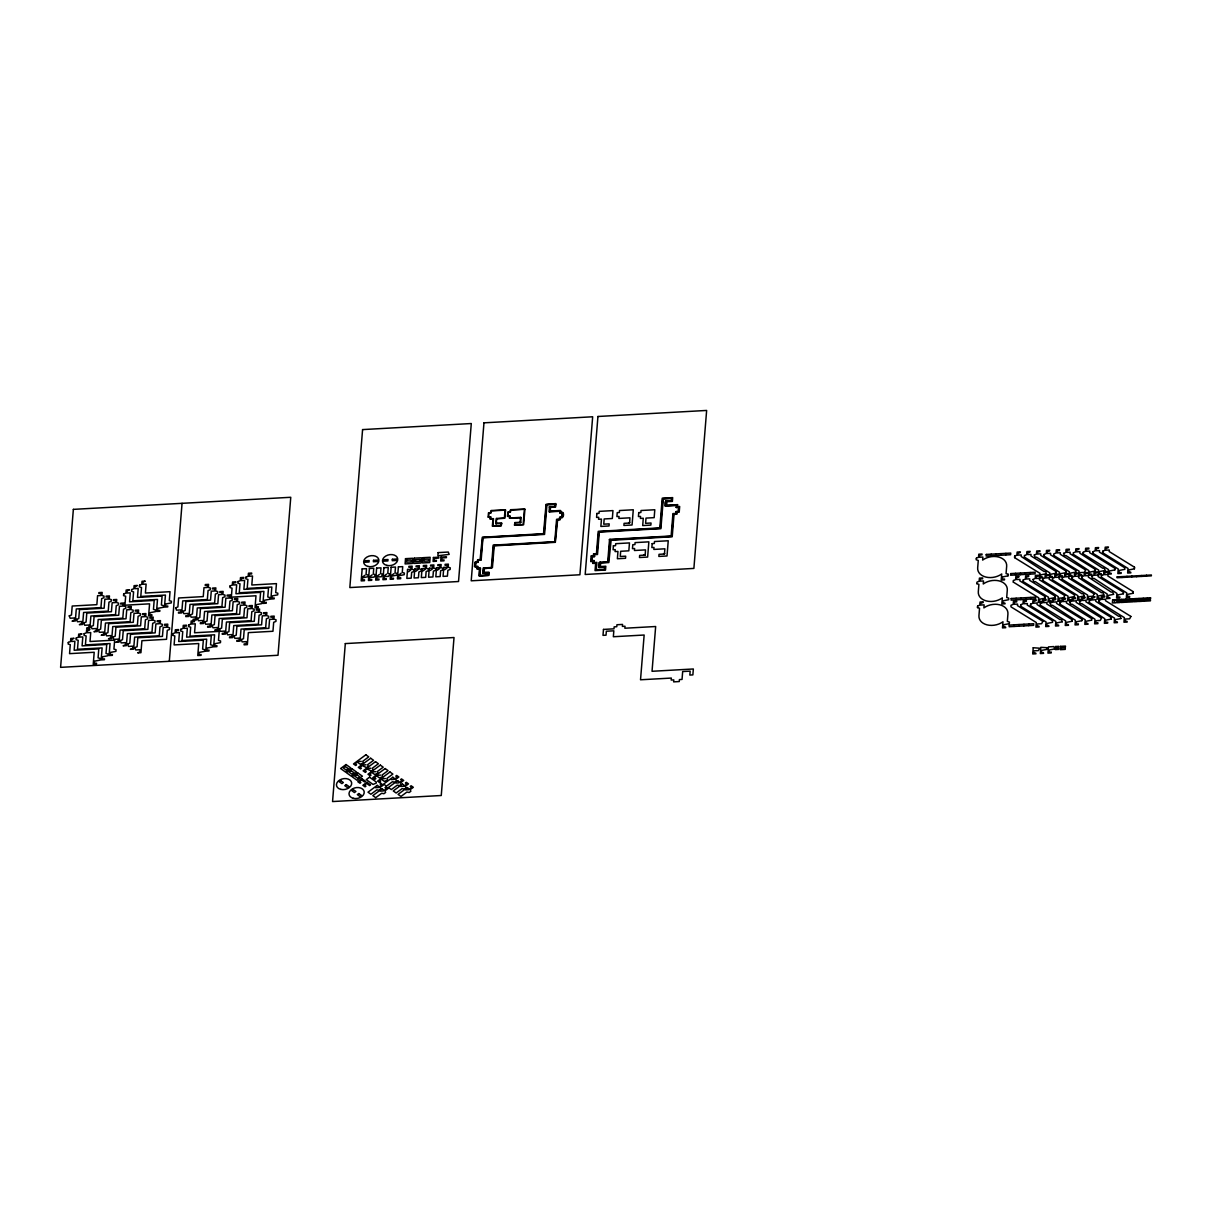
<?xml version="1.0" encoding="UTF-8"?>
<svg xmlns="http://www.w3.org/2000/svg" width="1212" height="1212" viewBox="0 0 1212 1212"><rect width="100%" height="100%" fill="white"/><g stroke="black" fill="none" stroke-linecap="round" stroke-linejoin="round"><path stroke-width="1.5" d="M169.301 661.313L182.058 503.328M475.089 566.458L475.468 562.323L478.119 561.959M477.058 568.307L477.195 566.731M477.573 561.989L477.892 560.111L480.634 559.853L482.74 537.492L544.037 534.053L546.415 504.647L555.581 504.025M479.376 575.473L479.967 568.155M483.209 572.882L483.77 567.943M488.103 516.979L488.481 512.858L491.133 512.479M490.072 518.827L490.209 517.251M490.587 512.509L491.208 510.51L505.51 509.919M492.39 525.993L492.981 518.675M488.784 572.852L488.239 575.336L479.528 575.745M495.814 523.705L496.238 518.494L504.389 518.039L505.025 510.131L491.254 510.903L491.102 512.873L488.966 512.994L488.648 516.948L490.784 516.827L490.618 518.797L493.511 518.645L492.92 525.963L501.086 525.508L501.253 523.402L495.784 523.69L496.738 523.478M496.223 523.402L496.784 518.463M501.798 523.372L501.162 525.887L492.466 526.205M505.571 510.1L504.813 518.236L496.753 518.857M507.464 516.16L507.843 512.04L510.494 511.661M509.434 518.009L509.57 516.433M509.949 511.691L510.57 509.707L524.872 509.101M514.464 525.023L514.933 522.554L520.251 522.327M520.1 522.22L520.493 517.403M524.932 509.282L523.629 524.69L514.524 525.22M549.612 511.843L550.006 507.025L555.202 506.677L555.641 504.222M560.156 517.554L559.838 519.433L557.096 519.69L555.126 541.976L493.693 545.491L491.905 567.564L483.739 568.337M560.535 512.812L560.671 511.237M562.641 513.085L562.307 517.13L559.611 517.585M593.895 556.232L594.062 554.263L596.955 554.096L598.773 531.72L660.358 528.296L662.767 498.587L672.069 498.071L671.827 501.01L666.388 501.313L666.039 505.692L677.084 505.086L676.932 507.055L679.068 506.934L678.675 511.722L676.538 511.843L676.387 513.812L673.478 513.979L671.675 536.355L610.075 539.779L608.272 562.171L600.122 562.626L599.561 567.14M600.076 567.231C597.895 569.17 598.137 561.065 600.394 562.232M666.342 505.934C664.161 507.873 664.403 499.753 666.661 500.935M677.235 507.283L676.326 507.51L676.478 505.525L665.433 506.146M976.296 558.262L976.175 559.732L978.281 560.459L977.675 567.822A14.665 10.363 -11.3 0 0 985.78 577.048A14.665 10.363 -11.3 0 0 1001.718 573.973L1001.218 580.078L1004.475 579.897L1004.551 579.033L1002.369 579.154L1002.551 576.927L1007.945 575.867M976.796 583.639L976.917 582.169L979.16 581.199L979.417 578.109L982.674 577.927L982.599 578.791L980.432 578.912L980.25 581.139L983.508 580.957L983.265 583.972A14.665 10.363 -11.3 0 1 999.203 580.912A14.665 10.363 -11.3 0 1 1007.293 590.123L1006.702 597.486L1008.702 598.137L1008.687 599.682L1003.188 600.834C1001.112 604.53 1005.43 601.728 1005.112 603.803L1001.854 603.985L1002.339 597.88A14.665 10.363 -11.3 0 1 986.401 600.955A14.665 10.363 -11.3 0 1 978.311 591.729L978.902 584.366L976.902 583.714M977.433 607.545L977.554 606.076M991.037 555.793L991.174 554.172M995.931 555.535L996.067 553.899M1000.824 555.263L1000.961 553.626M1005.718 554.99L1005.854 553.354M1008.066 575.791L1008.172 574.306M1014.55 557.611L1014.656 556.126M1009.323 623.589L1009.444 622.12L1007.339 621.392L1007.929 614.029A14.665 10.363 -11.3 0 0 999.839 604.803A14.665 10.363 -11.3 0 0 983.902 607.879L984.144 604.864L980.887 605.046C979.372 601.561 983.326 603.894 983.311 601.834L980.038 602.016L979.796 605.106L977.675 605.985M1013.247 582.048L1013.368 580.578M1015.459 574.958L1015.595 573.321M1014.05 626.452L1014.186 624.816M1015.989 599.864L1016.126 598.228M1020.352 574.685L1020.489 573.049M1020.883 599.592L1021.019 597.955M1024.322 557.065L1024.443 555.581M1018.944 626.18L1019.065 624.544M1020.64 606.227L1020.762 604.758M1023.034 581.502L1023.155 580.033M1025.246 574.412L1025.367 572.776M1025.776 599.319L1025.913 597.683M1023.837 625.907L1023.958 624.271M1030.139 574.14L1030.261 572.503M1030.67 599.046L1030.806 597.41M1034.23 555.035L1035.124 557.293L1036.608 557.217L1059.53 572.261L1059.152 576.867L1062.424 576.685L1062.485 575.821L1060.318 575.942L1060.5 573.715L1065.878 572.655M1028.715 625.634L1028.852 623.998M1030.427 605.682L1030.548 604.212M1032.927 579.487L1033.836 581.745L1035.321 581.654L1058.227 596.698L1057.864 601.303L1061.121 601.122L1061.197 600.258L1059.015 600.379L1059.197 598.152L1063.545 597.91L1064.818 595.531M1043.896 555.975L1044.017 554.49M1040.214 605.136L1040.335 603.667M1042.593 580.412L1042.714 578.942M1046.426 573.655L1045.532 571.397L1044.047 571.473L1021.125 556.444L1021.246 554.929L1017.989 555.111C1016.489 551.611 1020.443 553.945 1020.413 551.884L1017.156 552.066L1016.898 555.172L1014.777 556.05M1042.865 621.347L1041.593 623.725L1037.245 623.968C1035.169 627.664 1039.502 624.862 1039.169 626.937L1035.912 627.119L1036.29 622.513L1010.959 606.848L1010.99 605.303L1013.232 604.333L1013.474 601.243L1016.732 601.061L1016.671 601.925L1014.489 602.046L1014.308 604.273L1017.58 604.091L1017.444 605.606L1042.774 621.271M1045.138 598.092L1045.259 596.622M1053.682 555.429L1053.789 553.96L1056.031 552.99L1056.288 549.9L1059.546 549.718L1059.485 550.581L1057.303 550.702L1057.122 552.93L1060.379 552.748L1060.258 554.263L1085.588 569.928M1050.122 603.121L1051.016 605.379L1052.501 605.288L1075.423 620.332L1075.044 624.938L1078.301 624.756L1078.377 623.892L1076.195 624.013L1076.377 621.786L1081.771 620.726M1052.38 579.866L1052.501 578.397L1054.743 577.427L1054.985 574.337L1058.258 574.155C1058.273 576.185 1054.364 573.943 1055.834 577.366L1059.091 577.185L1058.97 578.715L1081.892 593.744L1083.361 593.668L1084.27 595.925M1047.168 649.268L1047.289 647.784M1056.213 573.109L1056.334 571.64M1052.531 622.271L1052.652 620.802M1054.925 597.561L1055.046 596.077M1054.788 648.844L1053.879 646.587L1048.456 646.89L1047.941 653.132L1051.198 652.95L1051.274 652.086L1049.107 652.207L1049.274 649.98L1054.667 648.92M1063.575 553.414L1064.484 555.672L1065.954 555.581L1088.876 570.625L1088.512 575.23L1091.77 575.049L1091.845 574.185L1089.664 574.306L1089.846 572.079L1095.239 571.019M1059.773 604.046L1059.894 602.576M1062.167 579.321L1062.288 577.851M1065.999 572.564L1066.121 571.094M1062.318 621.726L1061.424 619.483L1059.939 619.559L1037.017 604.515L1037.139 603L1033.881 603.182C1032.366 599.698 1036.321 602.031 1036.305 599.97L1033.048 600.152L1032.791 603.243L1030.67 604.121M1073.241 554.338L1073.362 552.869M1069.681 602.031L1070.575 604.288L1072.059 604.212L1094.981 619.241L1094.618 623.847L1097.875 623.68L1097.936 622.801L1095.769 622.923L1095.951 620.695L1100.299 620.453L1101.572 618.075M1071.938 578.775L1072.059 577.306M1075.786 572.019L1075.908 570.549M1072.105 621.195L1072.226 619.711M1074.483 596.471L1074.605 594.986M1083.028 553.793L1083.149 552.324M1079.468 601.485L1080.362 603.743L1081.846 603.667L1104.768 618.696L1104.39 623.316L1107.647 623.135L1107.723 622.256L1105.556 622.377L1105.738 620.15L1111.116 619.09M1081.725 578.245L1081.846 576.76M1085.679 570.004L1084.407 572.382L1080.059 572.625C1077.983 576.321 1082.316 573.518 1081.983 575.594L1078.725 575.776L1079.104 571.17L1053.773 555.505M1081.892 620.65L1081.998 619.165M1092.815 553.248L1092.921 551.778M1089.133 602.409L1089.24 600.94L1091.482 599.985L1091.739 596.88L1094.997 596.698C1095.012 598.728 1091.133 596.486 1092.573 599.925L1095.83 599.743L1095.709 601.258L1118.631 616.287L1120.115 616.211L1121.009 618.468M1091.633 576.215L1092.527 578.472L1094.012 578.397L1116.934 593.425L1116.555 598.046L1119.827 597.864L1119.888 596.986L1117.722 597.107L1117.903 594.895L1123.282 593.835M1095.345 570.928L1095.466 569.458M1091.664 620.105L1091.785 618.62M1094.163 593.895L1092.891 596.274L1088.543 596.516C1086.467 600.213 1090.8 597.41 1090.467 599.501L1087.209 599.682L1087.588 595.062L1062.257 579.397M1102.587 552.702L1102.708 551.233M1098.905 601.879L1099.026 600.394M1101.299 577.154L1101.42 575.67M1105.132 570.382L1104.223 568.125L1102.753 568.216L1079.831 553.172L1079.953 551.657L1076.695 551.839C1075.18 548.354 1079.134 550.687 1079.119 548.627L1075.847 548.809L1075.605 551.899L1073.468 552.778M1103.829 594.834L1102.935 592.577L1101.45 592.653L1078.528 577.624L1078.65 576.109L1075.392 576.291C1073.893 572.791 1077.847 575.124 1077.816 573.064L1074.559 573.246L1074.302 576.351L1072.181 577.23M1114.919 569.837L1115.025 568.367M1111.237 619.014L1111.359 617.529M1113.616 594.289L1112.722 592.032L1111.237 592.107L1088.315 577.079L1088.437 575.564L1085.179 575.745C1083.695 572.291 1087.618 574.579 1087.603 572.518L1084.346 572.7L1084.089 575.806L1081.968 576.685M1121.979 577.488L1122.054 576.609M1124.691 569.292L1124.812 567.822M1123.403 593.744L1123.524 592.274M1126.872 577.215L1126.948 576.336M1131.766 576.942L1131.841 576.064M1134.477 568.761L1134.599 567.277M1130.917 616.453L1129.645 618.832L1125.297 619.059C1123.221 622.756 1127.539 619.953 1127.221 622.044L1123.963 622.226L1124.327 617.605L1099.011 601.94M1133.19 593.198L1133.296 591.729M1136.659 576.67L1136.72 575.791M1141.553 576.397L1141.613 575.518M1146.446 576.124L1146.507 575.245M495.708 523.311L496.678 523.145M482.694 572.791L483.664 572.625M483.664 573.049L482.755 573.14M519.736 522.251L520.705 522.069M520.705 522.493L521.039 517.372L509.979 517.978L510.146 516.009L508.01 516.13L508.328 512.176L510.464 512.055L510.616 510.085L524.387 509.313L523.16 524.538L515.009 524.993L515.176 522.887L520.615 522.584L519.842 522.63M549.339 506.843L550.309 506.661M550.354 507.025L549.445 507.222M593.562 556.278L594.531 556.111L591.759 556.353L591.38 561.141L593.516 561.02L593.35 562.989L596.259 562.838L595.668 570.155L604.97 569.64L605.197 566.701L599.773 567.004M594.577 556.475L594.607 554.641L597.501 554.49L599.304 532.098L660.904 528.674L663.297 498.98L671.448 498.526L671.281 500.632L665.736 501.056M593.198 560.792L594.168 560.611M594.213 560.989L593.304 561.171M609.394 539.582L610.363 539.401M610.393 539.764L609.5 539.961M599.425 562.413L607.727 561.777L609.545 539.401L671.13 535.977L672.948 513.585L675.841 513.433L676.811 511.449M600.44 562.595L599.592 562.822M599.061 567.064L600.016 566.883M628.634 522.69L629.604 522.508M629.649 522.887L629.937 517.812L618.877 518.433L619.044 516.463L616.908 516.585L617.226 512.631L619.362 512.509L619.514 510.54L633.285 509.767L632.058 524.993L623.907 525.447L624.074 523.342L629.513 523.039L628.74 523.069M666.706 501.298L665.858 501.526M665.327 505.768L666.297 505.586M644.208 554.763L645.178 554.581M645.223 554.96L645.496 549.884L634.452 550.506L634.618 548.536L632.467 548.657L632.785 544.703L634.937 544.582L635.088 542.612L648.859 541.84L647.632 557.065L639.481 557.52L639.648 555.414L645.087 555.111L644.314 555.141M676.22 507.116L677.175 506.949M675.857 511.631L678.144 511.343L678.462 507.389L676.326 507.51M676.826 511.873L675.902 511.979M663.585 553.687L664.555 553.505M664.615 553.854L663.646 554.035M362.585 577.003L364.888 575.291M369.827 576.594L372.129 574.897M377.068 576.185L379.371 574.488M384.325 575.791L386.628 574.094M391.567 575.382L393.87 573.685M398.809 574.988L401.111 573.276M408.459 571.761L410.762 570.064M415.701 571.352L418.004 569.655M422.943 570.958L425.245 569.246M430.199 570.549L432.502 568.852M437.441 570.155L439.744 568.443M444.683 569.746L446.986 568.049M549.642 511.449L560.611 511.04M559.989 512.843L562.58 512.888M490.754 517.221L488.224 517.236M510.116 516.403L507.555 516.403M492.936 519.069L490.178 519.069M520.463 517.797L509.494 518.206M496.39 523.281L501.738 523.175M477.74 566.701L475.18 566.701M479.937 568.549L477.119 568.504M483.376 572.761L488.724 572.655M599.167 567.443L604.591 567.14L604.424 569.246L596.274 569.701L596.865 562.383L593.971 562.55L594.122 560.565L591.986 560.686L592.304 556.747L594.471 556.596L593.668 556.672M976.402 558.171L978.523 557.293L978.781 554.202L982.038 554.02L981.978 554.884L979.796 555.005L979.614 557.232L982.871 557.05L982.629 560.065A14.665 10.363 -11.3 0 1 998.567 557.005A14.665 10.363 -11.3 0 1 1006.672 566.216L1006.066 573.594L1008.081 574.23M1024.564 555.505L1026.685 554.626L1026.943 551.536L1030.2 551.354C1030.215 553.384 1026.291 551.096 1027.776 554.566L1031.033 554.384L1030.912 555.899L1056.228 571.564M1034.351 554.96L1036.472 554.081L1036.714 550.99L1039.987 550.809L1039.911 551.672L1037.745 551.793L1037.563 554.02L1040.82 553.839L1040.699 555.354L1066.015 571.019M1044.123 554.414L1046.259 553.536L1046.501 550.445L1049.759 550.263C1049.789 552.293 1045.88 550.036 1047.335 553.475L1050.607 553.293L1050.486 554.808L1075.802 570.473M1063.697 553.323L1065.818 552.445L1066.075 549.354L1069.332 549.172L1069.257 550.036L1067.09 550.157L1066.908 552.384L1070.166 552.202L1070.044 553.717L1095.36 569.382M1083.255 552.233L1085.391 551.354L1085.634 548.263L1088.891 548.082L1088.831 548.945L1086.649 549.066L1086.467 551.293L1089.739 551.112L1089.618 552.627L1114.934 568.292M1093.042 551.687L1095.163 550.809L1095.421 547.718L1098.678 547.536C1098.708 549.581 1094.769 547.279 1096.254 550.748L1099.511 550.566L1099.39 552.081L1124.706 567.746M1102.829 551.142L1104.95 550.263L1105.208 547.173L1108.465 546.991C1108.465 549.036 1104.586 546.763 1106.041 550.203L1109.298 550.021L1109.177 551.536L1134.493 567.201M1014.641 557.672L1039.972 573.337L1039.593 577.957L1042.85 577.776C1043.184 575.715 1038.881 578.457 1040.926 574.806L1046.32 573.746M1024.428 557.126L1049.743 572.806L1049.38 577.412L1052.637 577.23C1052.955 575.17 1048.683 577.882 1050.713 574.261L1056.106 573.2M1044.002 556.05L1069.317 571.716L1068.939 576.321L1072.196 576.139C1072.499 574.094 1068.257 576.791 1070.272 573.17L1075.665 572.109M1073.347 554.414L1098.663 570.079L1098.284 574.685L1101.556 574.503C1101.859 572.458 1097.602 575.155 1099.632 571.534L1105.011 570.473M1083.134 553.869L1108.45 569.534L1108.071 574.14L1111.328 573.958C1111.646 571.897 1107.359 574.655 1109.404 570.988L1114.798 569.928M1092.906 553.323L1118.221 568.989L1117.858 573.594L1121.115 573.412L1121.191 572.549L1119.009 572.67L1119.191 570.443L1124.584 569.382M1102.693 552.778L1128.008 568.443L1127.645 573.049L1130.902 572.867C1131.22 570.822 1126.933 573.534 1128.978 569.898L1134.371 568.837M1013.49 580.487L1015.611 579.609L1015.853 576.518L1019.125 576.336C1019.125 578.366 1015.247 576.109 1016.701 579.548L1019.959 579.366L1019.837 580.881L1045.153 596.546M1023.261 579.942L1025.397 579.063L1025.64 575.973L1028.897 575.791C1028.912 577.821 1025.034 575.579 1026.473 579.003L1029.745 578.821L1029.624 580.336L1054.94 596.001M1033.048 579.397L1035.169 578.518L1035.427 575.427L1038.684 575.245L1038.608 576.109L1036.442 576.23L1036.26 578.457L1039.517 578.275L1039.396 579.79L1064.712 595.456M1042.835 578.851L1044.956 577.972L1045.214 574.882L1048.471 574.7C1048.486 576.73 1044.577 574.488 1046.047 577.912L1049.304 577.73L1049.183 579.245L1074.499 594.91M1062.394 577.76L1064.53 576.882L1064.772 573.791L1068.03 573.609L1067.969 574.488L1065.787 574.609L1065.606 576.821L1068.878 576.639L1068.742 578.169L1094.072 593.835M1091.739 576.139L1093.875 575.261L1094.118 572.155L1097.39 571.973C1097.405 574.018 1093.482 571.731 1094.966 575.2L1098.223 575.018L1098.102 576.533L1123.418 592.198M1101.526 575.594L1103.662 574.715L1103.905 571.61L1107.162 571.443C1107.162 573.458 1103.299 571.216 1104.738 574.655L1108.01 574.473L1107.874 575.988L1133.205 591.653M1013.353 582.124L1038.669 597.789L1038.29 602.394L1041.562 602.212L1041.623 601.349L1039.457 601.47L1039.638 599.243L1045.017 598.183M1023.14 581.578L1048.456 597.243L1048.077 601.849L1051.334 601.667C1051.637 599.637 1047.395 602.334 1049.41 598.698L1054.804 597.637M1042.699 580.487L1068.014 596.152L1067.651 600.758L1070.908 600.576L1070.984 599.713L1068.802 599.834L1068.984 597.607L1074.377 596.546M1052.486 579.942L1077.801 595.607L1077.423 600.213L1080.695 600.031C1080.983 598.001 1076.756 600.682 1078.771 597.062L1084.149 596.001M1072.044 578.851L1097.36 594.516L1096.996 599.137L1100.254 598.955C1100.572 596.895 1096.284 599.637 1098.33 595.971L1103.723 594.91M1081.831 578.306L1107.147 593.971L1106.783 598.592L1110.041 598.41C1110.343 596.349 1106.071 599.092 1108.116 595.425L1113.495 594.365M1101.39 577.215L1126.721 592.88L1126.342 597.501L1129.599 597.319L1129.675 596.44L1127.493 596.562L1127.675 594.35L1133.068 593.289M1020.883 604.667L1023.004 603.788L1023.261 600.697L1026.519 600.516C1026.519 602.531 1022.64 600.304 1024.095 603.727L1027.352 603.546L1027.231 605.061L1052.546 620.726M1040.441 603.576L1042.578 602.697L1042.82 599.607L1046.092 599.425L1046.017 600.288L1043.835 600.41L1043.668 602.637L1046.926 602.455L1046.804 603.97L1072.12 619.635M1050.228 603.031L1052.364 602.152L1052.607 599.061L1055.864 598.88C1055.879 600.91 1051.986 598.652 1053.44 602.091L1056.712 601.909L1056.576 603.424L1081.907 619.09M1060.015 602.485L1062.136 601.606L1062.394 598.516L1065.651 598.334C1065.651 600.364 1061.773 598.122 1063.227 601.546L1066.484 601.364L1066.363 602.879L1091.679 618.559M1069.802 601.94L1071.923 601.061L1072.166 597.97L1075.438 597.789L1075.362 598.667L1073.196 598.789L1073.014 601L1076.271 600.819L1076.15 602.349L1101.466 618.014M1079.574 601.394L1081.71 600.516L1081.952 597.425L1085.21 597.243C1085.225 599.273 1081.331 597.031 1082.786 600.455L1086.058 600.288L1085.937 601.803L1111.252 617.469M1099.148 600.319L1101.269 599.44L1101.526 596.334L1104.783 596.152L1104.708 597.031L1102.541 597.152L1102.359 599.379L1105.617 599.198L1105.495 600.713L1130.811 616.378M977.539 607.621L979.538 608.272L978.948 615.635A14.665 10.363 -11.3 0 0 987.038 624.862A14.665 10.363 -11.3 0 0 1002.975 621.786L1002.491 627.892L1005.748 627.71C1006.081 625.65 1001.763 628.407 1003.824 624.741L1009.202 623.68M1020.746 606.303L1046.062 621.968L1045.698 626.574L1048.956 626.392C1049.274 624.332 1044.986 627.074 1047.032 623.423L1052.425 622.362M1030.533 605.758L1055.849 621.423L1055.485 626.028L1058.743 625.846C1059.046 623.801 1054.758 626.543 1056.819 622.877L1062.197 621.817M1040.32 605.212L1065.636 620.877L1065.257 625.483L1068.529 625.301C1068.863 623.241 1064.53 626.013 1066.605 622.332L1071.984 621.271M1059.879 604.121L1085.194 619.787L1084.831 624.392L1088.088 624.21C1088.391 622.165 1084.134 624.877 1086.164 621.241L1091.557 620.18M1089.224 602.485L1114.555 618.15L1114.176 622.771L1117.434 622.589C1117.737 620.544 1113.51 623.226 1115.51 619.605L1120.903 618.544M1047.198 647.708L1040.835 647.314L1040.335 653.556L1043.593 653.374C1043.896 651.329 1039.638 654.041 1041.669 650.405L1047.062 649.344M358.176 761.53L361.252 761.363M362.994 764.969L366.069 764.802M367.827 768.408L370.902 768.241M372.645 771.847L375.72 771.68M377.462 775.286L380.538 775.119M382.295 778.725L385.371 778.558M391.097 779.589L394.173 779.407M395.93 783.028L399.006 782.846M375.508 787.679L378.583 787.512M400.748 786.467L403.823 786.285M380.326 791.118L383.401 790.951M405.581 789.891L408.656 789.724M474.543 566.489L476.619 567.155L476.877 568.928L479.361 568.973L479.134 576.064L488.936 575.382L489.027 572.261L483.952 572.337L484.239 568.701L492.42 567.625L494.208 545.855L555.338 542.325L557.611 520.054L560.171 519.706L560.671 517.918C564.474 518.812 564.413 510.6 561.111 512.388L560.429 510.479L550.218 511.025L550.521 507.389L555.626 506.904L555.823 503.601L546.036 504.374L543.521 533.674L482.315 537.264L480.119 559.49L477.679 559.762L477.058 561.626L475.043 562.126L474.543 566.489M73.356 509.373L60.6 667.357L278.002 655.268L290.759 497.284L73.356 509.373M69.251 615.878L70.144 618.211L74.493 617.968L74.311 620.165L72.069 621.15L75.326 620.968L76.295 608.954L100.944 607.591L101.656 598.637L103.899 597.743L104.035 596.107L101.914 595.471L102.172 592.41L98.899 592.592L98.839 593.456L101.005 593.335L100.823 595.531L97.566 595.713L96.854 604.667L72.205 606.03L71.493 614.984L69.251 615.878M68.296 642.421L68.175 644.057L70.281 644.693L69.554 653.647L94.203 652.268L93.233 664.282L96.49 664.1L96.551 663.237L94.384 663.358L94.566 661.161L100.051 660.101L100.187 658.464L98.081 657.828L98.793 648.875L74.159 650.238L74.886 641.299L71.629 641.481L71.796 639.269L74.038 638.3L70.781 638.482L70.538 641.527L68.296 642.421M76.538 619.393L77.432 621.741L81.78 621.498L81.598 623.695L79.356 624.665L82.628 624.483L83.598 612.484L108.232 611.106L108.959 602.152L111.186 601.273L111.322 599.637L109.201 599.001L109.459 595.94L106.186 596.122L106.126 596.986L108.292 596.865L108.126 599.061L104.853 599.243L104.141 608.197L79.492 609.56L78.78 618.514L76.538 619.393M76.235 638.042L76.098 639.678L78.204 640.315L77.492 649.268L102.126 647.905L101.157 659.904L104.414 659.722L104.49 658.873L102.308 658.995L102.49 656.798L107.989 655.722L108.11 654.101L106.005 653.45L106.732 644.496L82.083 645.875L82.81 636.921L79.553 637.103L79.734 634.906L81.977 633.921L78.704 634.103L78.462 637.164L76.235 638.042M83.825 622.923L84.719 625.256L89.067 625.013L88.9 627.225L86.658 628.195L89.915 628.013L90.885 616.014L115.519 614.635L116.246 605.682L118.473 604.803L118.609 603.167L116.504 602.531L116.746 599.47L113.489 599.652L113.413 600.501L115.594 600.379L115.413 602.591L112.155 602.758L111.428 611.712L86.794 613.09L86.067 622.044L83.825 622.923M84.158 633.679L84.022 635.3L86.143 635.952L85.416 644.905L110.05 643.527L109.08 655.54L112.337 655.359L112.413 654.495L110.231 654.616L110.413 652.42L115.913 651.359L116.049 649.723L113.928 649.087L114.655 640.133L90.021 641.496L90.733 632.543L87.476 632.725L87.658 630.528L89.9 629.558L86.643 629.74L86.385 632.785L84.158 633.679M91.127 626.452L92.021 628.786L96.369 628.543L96.187 630.74L93.945 631.725L97.202 631.543L98.172 619.529L122.806 618.165L123.533 609.212L125.775 608.318L125.896 606.697L123.791 606.045L124.033 603L120.776 603.182L120.7 604.03L122.882 603.909L122.7 606.106L119.443 606.288L118.715 615.241L94.081 616.62L93.354 625.574L91.127 626.452M98.414 629.982L99.308 632.316L103.656 632.073L103.474 634.27L101.232 635.24L104.49 635.058L105.459 623.059L130.093 621.68L130.82 612.742L133.062 611.848L133.184 610.212L131.078 609.575L131.32 606.515L128.063 606.697L127.987 607.56L130.169 607.439L129.987 609.636L126.73 609.818L126.003 618.771L101.369 620.135L100.641 629.089L98.414 629.982M105.702 633.497L106.595 635.845L110.943 635.603L110.762 637.8L108.519 638.769L111.777 638.588L112.746 626.589L137.395 625.21L138.107 616.257L140.35 615.378L140.486 613.742L138.365 613.105L138.607 610.045L135.35 610.227L135.289 611.09L137.456 610.969L137.274 613.166L134.017 613.348L133.29 622.301L108.656 623.665L107.929 632.619L105.702 633.497M112.989 637.027L113.883 639.36L118.231 639.118L118.049 641.315L115.807 642.299L119.079 642.118L120.049 630.104L144.683 628.74L145.41 619.787L147.637 618.908L147.773 617.272L145.652 616.62L145.91 613.575L142.637 613.757L142.577 614.605L144.743 614.484L144.576 616.681L141.304 616.863L140.592 625.816L115.943 627.195L115.231 636.148L112.989 637.027M123.685 593.971L123.548 595.607L125.654 596.243L124.942 605.197L149.576 603.834L148.606 615.832L151.864 615.651L151.939 614.802L149.758 614.923L149.94 612.727L155.439 611.651L155.575 610.015L153.454 609.378L154.182 600.425L129.548 601.803L130.26 592.85L127.002 593.032L127.184 590.835L129.426 589.85L126.169 590.032L125.912 593.092L123.685 593.971M120.276 640.557L121.17 642.89L125.518 642.648L125.351 644.845L123.094 645.829L126.366 645.648L127.336 633.634L151.97 632.27L152.697 623.316L154.924 622.423L155.06 620.802L152.954 620.15L153.197 617.105L149.94 617.287L149.864 618.135L152.045 618.014L151.864 620.211L148.606 620.392L147.879 629.346L123.245 630.725L122.518 639.678L120.276 640.557M131.608 589.593L131.472 591.229L133.593 591.88L132.865 600.819L157.499 599.455L156.53 611.454L159.802 611.287L159.863 610.424L157.696 610.545L157.863 608.348L163.362 607.288L163.499 605.652L161.378 605L162.105 596.046L137.471 597.425L138.198 588.471L134.926 588.653L135.108 586.457L137.35 585.472L134.093 585.654L133.85 588.714L131.608 589.593M127.563 644.087L128.457 646.42L132.805 646.178L132.638 648.375L130.396 649.344L133.653 649.162L134.623 637.164L159.257 635.785L159.984 626.846L162.211 625.953L162.347 624.316L160.242 623.68L160.484 620.62L157.227 620.802L157.151 621.665L159.333 621.544L159.151 623.741L155.893 623.922L155.166 632.876L130.532 634.24L129.805 643.193L127.563 644.087M139.531 585.229L139.41 586.866L141.516 587.502L140.789 596.455L165.438 595.077L164.468 607.091L167.726 606.909L167.786 606.045L165.62 606.167L165.802 603.97L171.286 602.909L171.422 601.273L169.316 600.637L170.028 591.683L145.395 593.047L146.122 584.093L142.864 584.275L143.031 582.078L145.273 581.109L142.016 581.29L141.774 584.335L139.531 585.229M134.865 647.602L135.759 649.95L140.107 649.708L139.925 651.904L137.683 652.874L140.94 652.692L141.91 640.693L166.544 639.315L167.271 630.361L169.513 629.482L169.635 627.846L167.529 627.21L167.771 624.15L164.514 624.332L164.438 625.195L166.62 625.074L166.438 627.271L163.181 627.452L162.453 636.406L137.82 637.77L137.092 646.723L134.865 647.602M172.846 633.694L172.71 635.33L174.831 635.967L174.104 644.92L198.738 643.542L197.768 655.556L201.04 655.374L201.101 654.495L198.935 654.616L199.101 652.435L204.601 651.374L204.737 649.738L202.616 649.102L203.343 640.148L178.709 641.512L179.437 632.558L176.164 632.74L176.346 630.573L178.512 630.452L178.588 629.573L175.331 629.755L175.089 632.8L172.846 633.694M175.649 607.818L176.543 610.151L180.891 609.909L180.724 612.09L178.543 612.212L178.482 613.09L181.739 612.908L182.709 600.91L207.343 599.531L208.07 590.577L210.297 589.699L210.433 588.062L208.328 587.426L208.57 584.366L205.313 584.548L205.237 585.426L207.419 585.305L207.237 587.487L203.98 587.668L203.252 596.607L178.618 597.986L177.891 606.939L175.649 607.818M180.77 629.316L180.649 630.952L182.754 631.588L182.027 640.542L206.676 639.178L205.707 651.177L208.964 650.995L209.04 650.117L206.858 650.238L207.04 648.072L212.524 646.996L212.661 645.375L210.555 644.723L211.267 635.77L186.633 637.148L187.36 628.195L184.103 628.377L184.269 626.195L186.451 626.074L186.512 625.195L183.254 625.377L183.012 628.437L180.77 629.316M182.951 611.348L183.845 613.681L188.193 613.439L188.011 615.62L185.845 615.741L185.769 616.62L189.027 616.438L189.996 604.424L214.63 603.061L215.357 594.107L217.599 593.213L217.721 591.592L215.615 590.941L215.857 587.896L212.6 588.078L212.524 588.956L214.706 588.835L214.524 591.001L211.267 591.183L210.54 600.137L185.906 601.516L185.178 610.469L182.951 611.348M188.708 624.953L188.572 626.574L190.678 627.225L189.966 636.179L214.6 634.8L213.63 646.814L216.887 646.632L216.963 645.738L214.782 645.86L214.963 643.693L220.463 642.633L220.584 640.996L218.478 640.345L219.205 631.407L194.556 632.77L195.284 623.816L192.026 623.998L192.193 621.832L194.375 621.711L194.45 620.832L191.178 621.014L190.935 624.059L188.708 624.953M190.239 614.878L191.132 617.211L195.48 616.969L195.299 619.135L193.132 619.256L193.056 620.135L196.314 619.968L197.283 607.954L221.932 606.576L222.644 597.637L224.887 596.743L225.023 595.107L222.902 594.471L223.144 591.411L219.887 591.592L219.811 592.486L221.993 592.365L221.811 594.531L218.554 594.713L217.827 603.667L193.193 605.03L192.466 613.984L190.239 614.878M197.526 618.393L198.42 620.741L202.768 620.499L202.586 622.665L200.419 622.786L200.344 623.665L203.601 623.483L204.57 611.484L229.22 610.106L229.932 601.152L232.174 600.273L232.31 598.637L230.189 598.001L230.447 594.94L227.174 595.122L227.114 596.001L229.28 595.88L229.113 598.061L225.841 598.243L225.129 607.197L200.48 608.56L199.768 617.514L197.526 618.393M204.813 621.923L205.707 624.256L210.055 624.013L209.888 626.195L207.706 626.316L207.631 627.195L210.903 627.013L211.873 614.999L236.507 613.636L237.234 604.682L239.461 603.803L239.597 602.167L237.476 601.531L237.734 598.47L234.461 598.652L234.401 599.531L236.567 599.41L236.401 601.576L233.128 601.758L232.416 610.712L207.767 612.09L207.055 621.044L204.813 621.923M212.1 625.453L212.994 627.786L217.342 627.543L217.175 629.725L214.994 629.831L214.933 630.725L218.19 630.543L219.16 618.529L243.794 617.166L244.521 608.212L246.748 607.318L246.884 605.697L244.779 605.046L245.021 602L241.764 602.182L241.688 603.061L243.854 602.94L243.688 605.106L240.43 605.288L239.703 614.242L215.069 615.62L214.342 624.574L212.1 625.453M219.402 628.983L220.296 631.316L224.644 631.073L224.462 633.24L222.281 633.361L222.22 634.24L225.477 634.058L226.447 622.059L251.081 620.68L251.808 611.742L254.05 610.848L254.172 609.212L252.066 608.575L252.308 605.515L249.051 605.697L248.975 606.591L251.157 606.47L250.975 608.636L247.718 608.818L246.99 617.772L222.357 619.135L221.629 628.089L219.402 628.983M230.083 585.926L229.962 587.547L232.068 588.199L231.34 597.152L255.99 595.774L255.02 607.788L258.277 607.606L258.338 606.712L256.171 606.833L256.353 604.667L261.837 603.606L261.974 601.97L259.868 601.319L260.58 592.38L235.946 593.744L236.673 584.79L233.416 584.972L233.583 582.805L235.764 582.684L235.825 581.805L232.568 581.987L232.325 585.032L230.083 585.926M226.689 632.497L227.583 634.846L231.931 634.603L231.75 636.77L229.583 636.891L229.507 637.77L232.765 637.588L233.734 625.589L258.368 624.21L259.095 615.257L261.337 614.378L261.459 612.742L259.353 612.105L259.595 609.045L256.338 609.227L256.262 610.106L258.444 609.984L258.262 612.166L255.005 612.348L254.278 621.302L229.644 622.665L228.916 631.619L226.689 632.497M238.006 581.548L237.885 583.184L239.991 583.82L239.279 592.774L263.913 591.395L262.943 603.409L266.201 603.228L266.276 602.349L264.095 602.47L264.277 600.288L269.776 599.228L269.897 597.592L267.791 596.955L268.519 588.002L243.87 589.365L244.597 580.427L241.34 580.609L241.506 578.427L243.688 578.306L243.763 577.427L240.491 577.609L240.249 580.669L238.006 581.548M233.977 636.027L234.87 638.36L239.219 638.118L239.037 640.3L236.87 640.421L236.794 641.299L240.052 641.118L241.021 629.104L265.67 627.74L266.382 618.787L268.625 617.908L268.761 616.272L266.64 615.62L266.882 612.575L263.625 612.757L263.565 613.636L265.731 613.514L265.549 615.681L262.292 615.863L261.58 624.816L236.931 626.195L236.219 635.149L233.977 636.027M245.945 577.17L245.809 578.806L247.93 579.442L247.203 588.396L271.836 587.032L270.867 599.031L274.124 598.849L274.2 597.97L272.033 598.092L272.2 595.925L277.7 594.85L277.836 593.229L275.715 592.577L276.442 583.623L251.808 585.002L252.52 576.048L249.263 576.23L249.445 574.049L251.611 573.943L251.687 573.049L248.43 573.231L248.172 576.291L245.945 577.17M241.264 639.557L242.158 641.89L246.506 641.648L246.339 643.814L244.157 643.936L244.082 644.829L247.354 644.648L248.324 632.634L272.958 631.27L273.685 622.317L275.912 621.423L276.048 619.802L273.927 619.15L274.185 616.105L270.912 616.287L270.852 617.166L273.018 617.044L272.851 619.211L269.579 619.393L268.867 628.346L244.218 629.725L243.506 638.679L241.264 639.557M345.314 643.587L332.558 801.556L441.259 795.511L454.015 637.527L345.314 643.587M362.585 429.593L349.829 587.562L458.53 581.518L471.286 423.533L362.585 429.593M362.161 568.898L361.191 580.896L364.448 580.715L364.524 579.836L362.343 579.957L362.524 577.791L368.009 576.715L368.145 575.094L366.039 574.443L366.509 568.655L362.161 568.898M364.994 560.808L364.873 562.232L369.039 561.989L369.16 560.565L364.994 560.808M369.402 568.489L368.433 580.503L371.69 580.321L371.766 579.442L369.584 579.563L369.766 577.382L374.114 577.139L375.387 574.685L373.281 574.049L373.75 568.246L369.402 568.489M373.508 560.323L373.387 561.747L377.553 561.52L377.674 560.095L373.508 560.323M376.644 568.095L375.675 580.093L378.932 579.912L379.008 579.033L376.841 579.154L377.008 576.988L381.356 576.745L382.644 574.276L380.523 573.64L380.992 567.852L376.644 568.095M383.84 559.747L383.719 561.171L387.885 560.944L388.007 559.52L383.84 559.747M383.901 567.686L382.931 579.7L386.189 579.518L386.264 578.624L384.083 578.745L384.265 576.579L388.613 576.336L389.885 573.882L387.779 573.231L388.249 567.443L383.901 567.686M391.143 567.277L390.173 579.291L393.43 579.109L393.506 578.23L391.325 578.351L391.506 576.17L397.006 575.109L397.127 573.473L395.021 572.837L395.491 567.034L391.143 567.277M392.355 559.277L392.233 560.702L396.4 560.474L396.521 559.05L392.355 559.277M398.384 566.883L397.415 578.881L400.672 578.7L400.748 577.821L398.581 577.942L398.748 575.776L404.247 574.7L404.384 573.079L402.263 572.428L402.732 566.64L398.384 566.883M405.52 558.656L405.096 563.928L412.338 563.519L412.762 558.262L405.52 558.656M406.823 560.247L406.656 562.186L411.05 561.944L411.201 559.989L406.823 560.247M407.565 569.458L406.838 578.397L411.186 578.169L411.656 572.367L413.883 571.488L414.019 569.852L411.913 569.216L412.156 566.155L408.898 566.337L408.823 567.216L410.989 567.095L410.823 569.276L407.565 569.458M414.216 558.171L413.792 563.444L421.034 563.035L421.458 557.778L414.216 558.171M415.519 559.762L415.352 561.701L419.746 561.459L419.897 559.505L415.519 559.762M414.807 569.049L414.08 578.003L418.428 577.76L418.897 571.973L421.14 571.079L421.261 569.443L419.155 568.807L419.397 565.746L416.14 565.928L416.064 566.822L418.246 566.701L418.064 568.867L414.807 569.049M422.049 568.64L421.322 577.594L425.67 577.351L426.139 571.564L428.381 570.685L428.518 569.049L426.397 568.398L426.639 565.353L423.382 565.534L423.306 566.413L425.488 566.292L425.306 568.458L422.049 568.64M422.912 557.687L422.488 562.959L429.73 562.55L430.154 557.293L422.912 557.687M424.215 559.277L424.048 561.217L428.442 560.974L428.593 559.035L424.215 559.277M429.29 568.246L428.578 577.2L432.926 576.957L433.396 571.155L435.623 570.276L435.759 568.64L433.638 568.004L433.896 564.943L430.639 565.125L430.563 566.004L432.729 565.883L432.563 568.064L429.29 568.246M433.411 557.505L433.093 561.429L436.35 561.262L436.426 560.368L434.244 560.489L434.426 558.323L438.774 558.081L438.85 557.202L433.411 557.505M436.547 567.837L435.82 576.791L440.168 576.548L440.638 570.761L442.88 569.867L443.001 568.246L440.895 567.595L441.138 564.55L437.88 564.716L437.805 565.61L439.986 565.489L439.804 567.655L436.547 567.837M438.138 552.611L437.88 555.763L449.167 554.384L448.273 552.051L438.138 552.611M441.017 557.081L440.698 561.02L443.971 560.838L444.031 559.944L441.865 560.065L442.032 557.899L446.38 557.656L446.455 556.778L441.017 557.081M443.789 567.428L443.062 576.382L447.41 576.139L447.879 570.352L450.122 569.473L450.258 567.837L448.137 567.201L448.379 564.141L445.122 564.322L445.046 565.201L447.228 565.08L447.046 567.246L443.789 567.428M483.967 422.837L471.21 580.806L579.912 574.761L592.668 416.776L483.967 422.837M475.952 562.474L475.634 566.428L477.77 566.307L477.604 568.276L480.513 568.125L479.922 575.442L488.072 574.988L488.239 572.882L482.8 573.185L483.224 567.973L491.375 567.519L493.178 545.127L554.778 541.703L556.581 519.327L559.49 519.16L559.641 517.191L561.777 517.069L562.095 513.115L559.959 513.237L560.126 511.267L549.066 511.873L549.49 506.661L554.929 506.358L555.096 504.253L546.945 504.707L544.552 534.416L482.952 537.84L481.149 560.217L478.24 560.383L478.089 562.353L475.952 562.474M597.94 416.489L585.184 574.473L693.885 568.413L706.641 410.444L597.94 416.489M591.229 555.975L590.774 561.595L592.91 561.474L592.744 563.444L595.653 563.292L595.062 570.61L605.515 570.019L605.818 566.246L600.379 566.549L600.667 563.004L608.818 562.55L611.121 540.294L672.221 536.749L674.023 514.358L676.932 514.206L677.084 512.221L679.22 512.1L679.674 506.48L677.538 506.601L677.705 504.631L666.645 505.252L666.933 501.707L672.372 501.404L672.675 497.617L662.222 498.208L659.828 527.902L598.228 531.341L596.425 553.717L593.516 553.869L593.365 555.853L591.229 555.975M596.895 513.464L596.577 517.418L598.713 517.297L598.561 519.266L601.455 519.1L600.864 526.432L609.015 525.978L609.182 523.872L603.758 524.175L604.167 518.948L612.333 518.509L612.969 510.6L599.198 511.373L599.031 513.343L596.895 513.464M603.485 629.422L603 635.346L606.03 635.179L606.348 631.225L613.833 630.816L613.348 636.739L644.148 635.027L640.527 679.78L671.327 678.069L671.175 680.038L673.796 679.902L673.645 681.871L679.25 681.553L679.417 679.584L682.038 679.432L682.674 671.539L690.158 671.13L689.84 675.069L692.87 674.902L693.34 668.979L652.041 671.281L655.662 626.513L624.862 628.225L625.013 626.256L622.392 626.407L622.544 624.422L616.938 624.741L616.772 626.71L614.151 626.862L613.984 628.831L603.485 629.422M613.408 545.779L613.09 549.733L615.226 549.612L615.075 551.581L617.968 551.43L617.378 558.747L625.528 558.293L625.695 556.187L620.256 556.49L620.68 551.278L628.831 550.824L629.467 542.915L615.711 543.688L615.544 545.658L613.408 545.779M638.739 512.615L638.421 516.554L640.557 516.448L640.39 518.418L643.284 518.251L642.693 525.569L650.859 525.114L651.026 523.008L645.587 523.311L646.011 518.1L654.162 517.645L654.798 509.752L641.027 510.51L640.875 512.494L638.739 512.615M652.177 543.627L651.859 547.566L653.995 547.445L653.844 549.43L664.888 548.809L664.464 554.02L659.025 554.323L658.858 556.429L667.009 555.975L668.236 540.764L654.48 541.522L654.313 543.506L652.177 543.627M986.28 554.445L986.159 556.066L1010.611 554.717L1010.747 553.081L986.28 554.445M1010.702 573.594L1010.566 575.23L1035.018 573.867L1035.154 572.231L1010.702 573.594M1011.232 598.501L1011.096 600.137L1035.563 598.773L1035.684 597.137L1011.232 598.501M1009.293 625.089L1009.157 626.725L1033.609 625.362L1033.745 623.725L1009.293 625.089M1033.23 647.738L1032.73 653.98L1035.987 653.798C1036.29 651.753 1032.048 654.45 1034.063 650.829L1038.411 650.586L1039.684 648.208L1033.23 647.738M1055.652 646.511L1055.394 649.587L1058.667 649.405L1058.727 648.541L1056.561 648.662L1056.667 647.314L1058.833 647.193L1058.909 646.329L1055.652 646.511M1060.439 648.056L1060.318 649.677L1065.212 649.405L1065.333 647.784L1060.439 648.056M1060.576 646.36L1060.515 647.238L1065.409 646.966L1065.469 646.087L1060.576 646.36M1112.631 599.879L1112.374 602.955L1115.631 602.773C1113.692 601.303 1113.828 601.379 1115.888 599.698L1112.631 599.879M1117.161 576.882L1117.085 577.76L1151.324 575.851L1151.4 574.988L1117.161 576.882M1116.979 599.637L1116.722 602.728L1119.979 602.546L1120.055 601.667L1117.888 601.788L1117.994 600.455L1120.161 600.334L1120.236 599.455L1116.979 599.637M1121.327 599.395L1121.07 602.485L1124.327 602.303L1124.403 601.425L1122.236 601.546L1122.342 600.213L1124.509 600.091L1124.584 599.213L1121.327 599.395M1125.675 599.152L1125.418 602.243L1128.675 602.061L1128.751 601.182L1126.584 601.303L1126.69 599.97L1128.857 599.849L1128.933 598.97L1125.675 599.152M1130.023 598.91L1129.766 602L1133.023 601.819L1133.099 600.94L1130.932 601.061L1131.038 599.728L1133.205 599.607L1133.281 598.728L1130.023 598.91M1134.371 598.667L1134.114 601.758L1137.371 601.576L1137.447 600.697L1135.265 600.819L1135.386 599.485L1137.553 599.364L1137.629 598.486L1134.371 598.667M1138.719 598.425L1138.462 601.516L1141.719 601.334L1141.795 600.47L1139.613 600.576L1139.734 599.243L1141.901 599.122L1141.977 598.258L1138.719 598.425M1143.067 598.198L1142.81 601.273L1146.067 601.091L1146.143 600.228L1143.961 600.349L1144.083 599.001L1146.249 598.88L1146.325 598.016L1143.067 598.198M1147.416 597.955L1147.158 601.031L1150.415 600.849L1150.491 599.985L1148.309 600.107L1148.431 598.758L1150.597 598.637L1150.673 597.774L1147.416 597.955M346.026 764.545L340.602 768.544L345.435 771.983L350.859 767.984L346.026 764.545M345.268 766.484L343.269 767.969L346.177 770.044L348.192 768.559L345.268 766.484M365.857 754.803L353.495 763.939L355.661 765.484L356.57 764.817L355.116 763.787L357.358 762.136L360.252 764.196L363.448 762.893L362.782 761.272L368.751 756.864L365.857 754.803M351.813 768.666L346.39 772.68L351.222 776.119L356.646 772.105L351.813 768.666M351.056 770.605L349.056 772.089L351.98 774.165L353.98 772.695L351.056 770.605M340.587 780.558L339.118 781.634L341.89 783.619L343.36 782.528L340.587 780.558M370.675 758.242L358.313 767.378L360.479 768.923L361.388 768.256L359.949 767.226L362.191 765.575L366.585 767.575L368.266 766.332L367.615 764.711L373.569 760.303L370.675 758.242M357.601 772.786L352.177 776.801L357.01 780.24L362.433 776.225L357.601 772.786M356.843 774.741L354.843 776.21L357.767 778.301L359.767 776.816L356.843 774.741M375.508 761.681L363.13 770.817L365.312 772.362L366.221 771.696L364.767 770.665L367.009 769.014L371.417 771.014L373.099 769.771L372.432 768.15L378.402 763.742L375.508 761.681M346.253 784.588L344.784 785.679L347.556 787.648L349.026 786.573L346.253 784.588M361.843 778.695L357.782 781.695L359.964 783.24L360.873 782.558L359.419 781.528L361.661 779.877L364.554 781.937L365.463 781.27L361.843 778.695M380.326 765.12L367.963 774.256L370.13 775.801L371.039 775.135L369.599 774.104L371.826 772.453L374.72 774.513L377.917 773.211L377.25 771.589L383.219 767.181L380.326 765.12M353.131 789.497L351.662 790.572L354.434 792.557L355.904 791.466L353.131 789.497M369.524 777.21L366.266 779.619L373.023 784.437L376.22 783.134L376.281 782.028L369.524 777.21M385.158 768.559L372.781 777.695L374.947 779.24L375.856 778.574L374.417 777.543L376.659 775.892L379.553 777.952L382.734 776.65L382.083 775.029L388.052 770.62L385.158 768.559M366.903 782.301L362.858 785.3L365.024 786.846L365.933 786.179L364.479 785.149L366.721 783.482L369.615 785.558L370.524 784.876L366.903 782.301M358.797 793.542L357.328 794.617L360.1 796.587L361.57 795.511L358.797 793.542M389.976 771.999L377.614 781.134L379.78 782.679L380.689 782.013L379.235 780.982L381.477 779.331L384.371 781.392L387.567 780.089L386.901 778.468L392.87 774.059L389.976 771.999M377.22 785.361L368.009 792.178L370.902 794.239L376.856 789.83L379.098 790.269L380.78 789.027L380.113 787.421L383.265 785.088L381.098 783.543L380.189 784.225L381.628 785.255L379.401 786.906L377.22 785.361M392.824 777.256L383.598 784.073L386.492 786.133L392.461 781.725L394.688 782.179L396.369 780.937L395.718 779.331L398.869 776.998L396.688 775.453L395.779 776.119L397.233 777.15L394.991 778.816L392.824 777.256M382.053 788.8L372.826 795.617L375.72 797.678L381.689 793.269L383.916 793.708L385.598 792.466L384.946 790.86L388.082 788.527L385.916 786.982L385.007 787.664L386.461 788.694L384.219 790.345L382.053 788.8M397.642 780.695L388.431 787.512L391.325 789.573L397.278 785.164L399.521 785.618L401.202 784.376L400.536 782.77L403.687 780.437L401.52 778.892L400.611 779.558L402.051 780.589L399.824 782.255L397.642 780.695M402.475 784.134L393.249 790.951L396.142 793.012L402.111 788.603L404.338 789.057L406.02 787.815L405.369 786.209L408.505 783.876L406.338 782.331L405.429 782.997L406.884 784.028L404.641 785.694L402.475 784.134M407.293 787.573L398.066 794.39L400.96 796.451L406.929 792.042L409.171 792.496L410.853 791.254L410.186 789.648L413.337 787.315L411.156 785.77L410.247 786.437L411.701 787.467L409.459 789.118L407.293 787.573M386.87 565.398A7.696 5.439 -11.3 0 0 397.718 558.899A7.696 5.439 -11.3 0 0 385.764 556.02A7.696 5.439 -11.3 0 0 386.87 565.398M368.039 566.458A7.696 5.439 -11.3 0 0 378.871 559.959A7.696 5.439 -11.3 0 0 366.918 557.081A7.696 5.439 -11.3 0 0 368.039 566.458M353.374 798.329A7.696 5.439 -11.3 0 0 364.206 791.845A7.696 5.439 -11.3 0 0 352.268 788.967A7.696 5.439 -11.3 0 0 353.374 798.329M340.83 789.391A7.696 5.439 -11.3 0 0 351.662 782.891A7.696 5.439 -11.3 0 0 339.724 780.013A7.696 5.439 -11.3 0 0 340.83 789.391"/></g></svg>
